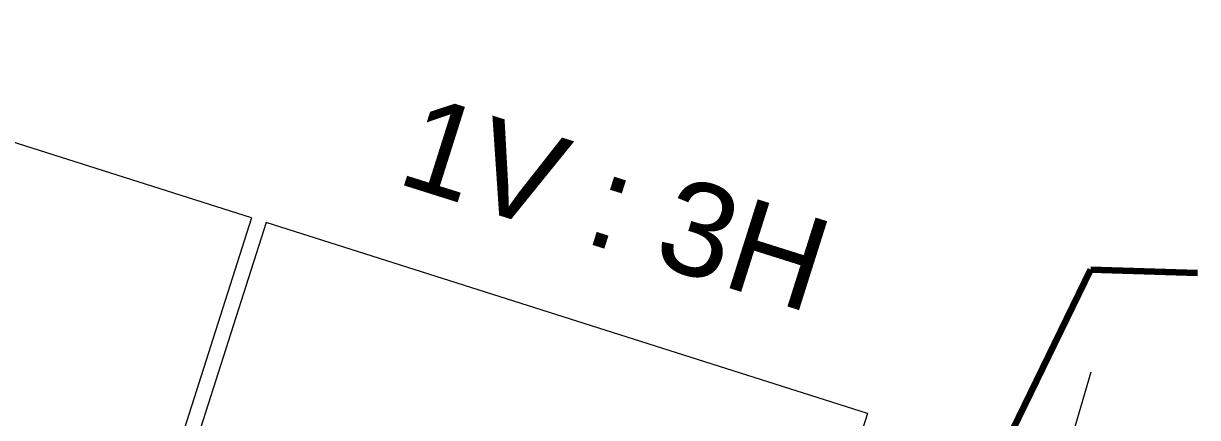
# Model space of a CAD drawing. Header units: inches. Extents: x 15 to 141071, y -30183 to 14738.
# Drawn here: x 70592.56 to 70603.72, y -9425.8 to -9422.04 of the extents above; entities that cross this region are included whole.
import ezdxf

# ---------------------------------------------------------------- set-up
doc = ezdxf.new("R2010")
doc.units = ezdxf.units.IN
doc.header["$MEASUREMENT"] = 0
doc.layers.add('LINE', color=7, linetype='Continuous')
doc.styles.get("Standard").update_dxf_attribs({"font": 'arial.ttf'})
doc.dimstyles.get("Standard").update_dxf_attribs({"dimtxt": 0.18, "dimasz": 0.18, "dimexe": 0.18, "dimexo": 0.0625, "dimgap": 0.09, "dimtad": 0, "dimtih": 1, "dimtoh": 1, "dimdec": 4, "dimzin": 0, "dimdsep": 46, "dimtxsty": 'Standard', "dimcen": 0.09, "dimadec": 0, "dimazin": 0, "dimtfac": 1, "dimtdec": 4, "dimtofl": 0, "dimtmove": 0, "dimatfit": 3, "dimfxl": 1, "dimtolj": 1, "dimtzin": 0, "dimarcsym": 0})

msp = doc.modelspace()

# ---------------------------------------------------------------- linework, layer by layer
at = {"layer": 'LINE', "color": 7, "lineweight": 20, "ltscale": 0.5}
for p, q in [((70594.727958, -9423.894419), (70588.911258, -9422.044209)), ((70594.727958, -9423.894419), (70588.911258, -9422.044209)), ((70594.727958, -9423.894419), (70593.48678, -9427.796441)), ((70594.727958, -9423.894419), (70593.48678, -9427.796441)), ((70594.866281, -9423.938418), (70593.625103, -9427.84044)), ((70594.866281, -9423.938418), (70593.625103, -9427.84044)), ((70600.585297, -9425.757556), (70594.866281, -9423.938418)), ((70600.585297, -9425.757556), (70594.866281, -9423.938418)), ((70600.585297, -9425.757556), (70599.344119, -9429.659578)), ((70600.585297, -9425.757556), (70599.344119, -9429.659578))]:
    msp.add_line(p, q, dxfattribs=at)
msp.add_lwpolyline([(70600.325781, -9433.231625), (70601.644235, -9428.944439), (70601.015282, -9428.658842), (70602.553029, -9428.132717), (70602.029593, -9427.691376), (70602.711053, -9425.359037)], dxfattribs=at)
msp.add_lwpolyline([(70600.325781, -9433.231625), (70601.644235, -9428.944439), (70601.015282, -9428.658842), (70602.553029, -9428.132717), (70602.029593, -9427.691376), (70602.711053, -9425.359037)], dxfattribs=at)

# ---------------------------------------------------------------- texts
at = {"layer": 'LINE', "color": 7, "lineweight": 20, "ltscale": 0.5, "insert": (70596.355854, -9422.711227), "char_height": 0.8874744, "width": 9.3037617, "attachment_point": 1, "rotation": 342.4607994}
msp.add_mtext('1V : 3H', dxfattribs=at)
msp.add_mtext('1V : 3H', dxfattribs=at)

# ---------------------------------------------------------------- leaders
at = {"layer": 'LINE', "color": 7, "lineweight": 20, "ltscale": 0.5}
msp.add_leader([(70599.097481, -9431.821519), (70602.707019, -9424.38516), (70603.722631, -9424.417042)], dimstyle='Standard', override={"dimtxt": 0.9, "dimasz": 0.7, "dimclrd": 7, "dimclre": 7, "dimclrt": 7, "dimlwd": 65535, "dimlwe": 65535}, dxfattribs=at)
msp.add_leader([(70599.097481, -9431.821519), (70602.707019, -9424.38516), (70603.722631, -9424.417042)], dimstyle='Standard', override={"dimtxt": 0.9, "dimasz": 0.7, "dimclrd": 7, "dimclre": 7, "dimclrt": 7, "dimlwd": 65535, "dimlwe": 65535}, dxfattribs=at)

doc.saveas('drawing.dxf')
